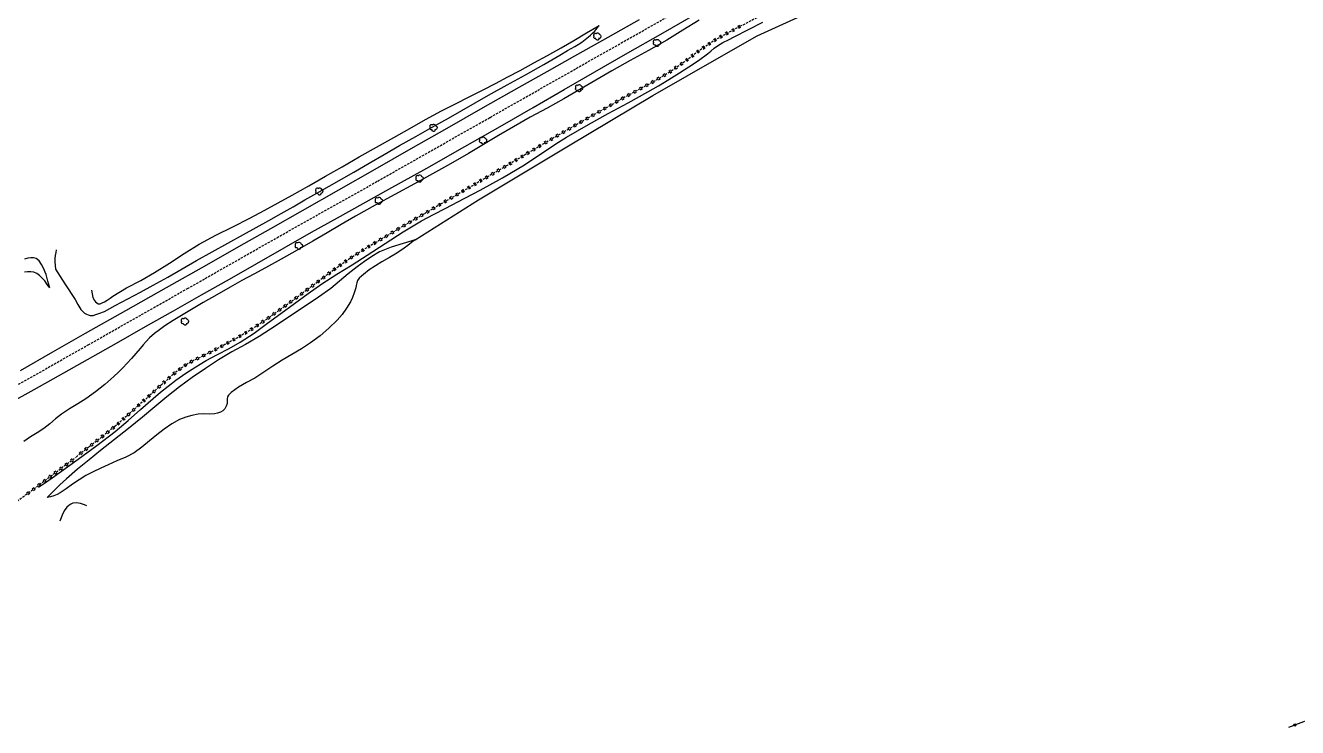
# Model space of a CAD drawing. Header units: millimetres. Extents: x 215000 to 216002, y 109000 to 110000.
# Drawn here: x 215278.9 to 215558, y 109388.8 to 109542.8 of the extents above; entities that cross this region are included whole.
import ezdxf

# ---------------------------------------------------------------- set-up
doc = ezdxf.new("R2010")
doc.units = ezdxf.units.MM
doc.linetypes.add('DASHED', pattern=[0.75, 0.5, -0.25])
doc.layers.get('0').update_dxf_attribs({"linetype": 'CONTINUOUS'})
for name, color, linetype in [('W0001', 6, 'DASHED'), ('W0008', 7, 'CONTINUOUS'), ('W0211', 2, 'CONTINUOUS'), ('W0214', 2, 'CONTINUOUS'), ('W0220', 5, 'DASHED'), ('W0300', 7, 'CONTINUOUS'), ('W0323', 7, 'CONTINUOUS'), ('W0330', 7, 'CONTINUOUS')]:
    doc.layers.add(name, color=color, linetype=linetype)

# ---------------------------------------------------------------- blocks, each defined once
blk = doc.blocks.new('T300')
for p, q in [((-0.8, 0.51), (-0.86, 0.34)), ((-0.86, 0.34), (-0.86, 0.17)), ((-0.86, 0.17), (-0.74, 0.06)), ((-0.69, 0.63), (-0.8, 0.51)), ((-0.8, -0.06), (-0.74, 0.06)), ((-0.74, 0.06), (-0.69, 0.11)), ((-0.57, 0.69), (-0.69, 0.63)), ((-0.46, 0.69), (-0.57, 0.69)), ((-0.29, 0.63), (-0.46, 0.69)), ((-0.29, 0.63), (-0.17, 0.74)), ((-0.23, 0.57), (-0.29, 0.63)), ((-0.17, 0.74), (-0.06, 0.8)), ((-0.06, 0.8), (0.06, 0.8)), ((0.06, 0.8), (0.23, 0.74)), ((0.23, 0.74), (0.34, 0.63)), ((0.34, 0.63), (0.4, 0.51)), ((0.46, 0.46), (0.34, 0.46)), ((0.4, 0.51), (0.4, 0.46)), ((0.57, 0.4), (0.46, 0.46)), ((0.57, 0.4), (0.69, 0.29)), ((0.69, 0.29), (0.74, 0.17)), ((0.74, 0.06), (0.69, -0.17)), ((0.74, 0.17), (0.74, 0.06)), ((-0.8, -0.17), (-0.8, -0.06)), ((-0.8, -0.23), (-0.8, -0.17)), ((-0.74, -0.34), (-0.8, -0.23)), ((-0.69, -0.4), (-0.74, -0.34)), ((-0.51, -0.46), (-0.69, -0.4)), ((-0.4, -0.46), (-0.51, -0.46)), ((-0.4, -0.46), (-0.34, -0.46)), ((-0.34, -0.46), (-0.34, -0.4)), ((-0.34, -0.51), (-0.34, -0.46)), ((-0.29, -0.63), (-0.34, -0.51)), ((-0.17, -0.74), (-0.29, -0.63)), ((-0.06, -0.8), (-0.17, -0.74)), ((0.06, -0.8), (-0.06, -0.8)), ((0.17, -0.74), (0.06, -0.8)), ((0.23, -0.69), (0.17, -0.74)), ((0.29, -0.46), (0.23, -0.46)), ((0.29, -0.63), (0.23, -0.69)), ((0.46, -0.4), (0.29, -0.46)), ((0.34, -0.51), (0.29, -0.63)), ((0.34, -0.51), (0.34, -0.46)), ((0.57, -0.34), (0.46, -0.4)), ((0.63, -0.29), (0.57, -0.34)), ((0.69, -0.17), (0.63, -0.29))]:
    blk.add_line(p, q)
blk = doc.blocks.new('t220o')
at = {"color": 0, "linetype": 'Continuous'}
for p, q in [((-0.25, 0.25), (0.25, 0.25)), ((-0.25, -0.25), (0.25, -0.25))]:
    blk.add_line(p, q, dxfattribs=at)
blk = doc.blocks.new('t323o')
at = {"color": 0, "linetype": 'Continuous'}
for radius in [0.25, 0.15]:
    blk.add_circle((0, 0), radius, dxfattribs=at)

msp = doc.modelspace()

# ---------------------------------------------------------------- linework, layer by layer
at = {"layer": 'W0001'}
msp.add_lwpolyline([(215272.16, 109461.13), (215292.64, 109472.74), (215314.44, 109485.1), (215334.06, 109496.26), (215356.16, 109508.68), (215380.83, 109522.67), (215404.97, 109536.38), (215426.48, 109548.54)], dxfattribs=at)
at = {"layer": 'W0008'}
for points in [[(215275.39, 109459.95), (215280.78, 109462.93), (215286.16, 109465.92), (215292.51, 109469.51), (215298.85, 109473.13), (215305.19, 109476.74), (215311.34, 109480.22), (215317.49, 109483.7), (215323.64, 109487.19), (215329.65, 109490.61), (215335.65, 109494.04), (215341.67, 109497.45), (215347.33, 109500.61), (215352.99, 109503.74), (215358.64, 109506.88), (215366.95, 109511.55), (215375.25, 109516.25), (215383.54, 109520.96), (215390.3, 109524.85), (215397.05, 109528.75), (215403.81, 109532.64), (215411.04, 109536.8), (215418.28, 109540.95), (215425.54, 109545.07)], [(215413.5, 109544.06), (215405.45, 109539.51), (215399.35, 109536.08), (215393.25, 109532.65), (215387.15, 109529.22), (215379.26, 109524.73), (215371.36, 109520.23), (215363.47, 109515.73), (215355.52, 109511.21), (215347.57, 109506.69), (215339.62, 109502.18), (215332.62, 109498.2), (215325.63, 109494.23), (215318.63, 109490.25), (215309.75, 109485.24), (215300.86, 109480.23), (215291.98, 109475.21), (215284.84, 109471.14), (215277.71, 109467.07)]]:
    msp.add_lwpolyline(points, dxfattribs=at)
at = {"layer": 'W0211'}
for points in [[(215426.67, 109544.03), (215423.14, 109541.82), (215419.6, 109539.64), (215415.59, 109537.36), (215411.56, 109535.13), (215407.54, 109532.87), (215404.03, 109530.84), (215400.54, 109528.79), (215397.03, 109526.77), (215393.33, 109524.72), (215389.62, 109522.69), (215385.93, 109520.62), (215382.64, 109518.67), (215379.36, 109516.69), (215376.06, 109514.73), (215372.14, 109512.49), (215368.2, 109510.28), (215364.25, 109508.08), (215359.93, 109505.73), (215355.6, 109503.39), (215351.3, 109501), (215348.17, 109499.18), (215345.06, 109497.33), (215341.94, 109495.5), (215338.48, 109493.53), (215335.01, 109491.58), (215331.53, 109489.65), (215328.96, 109488.24), (215326.39, 109486.83), (215323.83, 109485.41), (215320.87, 109483.74), (215317.91, 109482.04), (215314.98, 109480.31), (215313.13, 109479.21), (215311.28, 109478.1), (215309.49, 109476.91), (215308.33, 109476.07), (215307.19, 109475.2), (215306.11, 109474.25), (215305.4, 109473.5), (215304.73, 109472.72), (215304.05, 109471.93), (215303.11, 109470.85), (215302.17, 109469.76), (215301.21, 109468.7), (215300.26, 109467.71), (215299.29, 109466.73), (215298.29, 109465.79), (215296.32, 109464.07), (215294.26, 109462.44), (215292.14, 109460.91), (215290.36, 109459.77), (215288.54, 109458.68), (215286.78, 109457.52), (215285.48, 109456.5), (215284.23, 109455.43), (215282.93, 109454.4), (215281.48, 109453.43), (215279.98, 109452.52), (215278.51, 109451.56)], [(215281.78, 109441.48), (215283.28, 109442.54), (215284.77, 109443.59), (215286.27, 109444.65), (215290.43, 109447.62), (215294.56, 109450.62), (215298.59, 109453.75), (215301.39, 109456.13), (215304.14, 109458.56), (215306.92, 109460.96), (215308.55, 109462.34), (215310.2, 109463.7), (215311.88, 109465.01), (215314.05, 109466.52), (215316.28, 109467.95), (215318.55, 109469.32), (215321.03, 109470.66), (215323.55, 109471.93), (215326.02, 109473.3), (215329.04, 109475.31), (215331.96, 109477.48), (215334.89, 109479.65), (215337.89, 109481.82), (215340.9, 109483.99), (215343.93, 109486.1), (215347.21, 109488.24), (215350.54, 109490.32), (215353.86, 109492.4), (215357.81, 109494.97), (215361.76, 109497.54), (215365.8, 109499.97), (215368.42, 109501.38), (215371.08, 109502.74), (215373.72, 109504.11), (215378.65, 109506.72), (215383.55, 109509.39), (215388.34, 109512.22), (215390.66, 109513.75), (215392.95, 109515.32), (215395.27, 109516.85), (215397.62, 109518.29), (215399.99, 109519.69), (215402.38, 109521.07), (215406.71, 109523.48), (215411.09, 109525.83), (215415.42, 109528.25), (215417.74, 109529.61), (215420.06, 109530.99), (215422.35, 109532.42), (215424.45, 109533.76), (215426.52, 109535.14), (215428.53, 109536.61), (215429.25, 109537.21), (215429.96, 109537.82), (215430.69, 109538.38), (215431.89, 109539.09), (215433.14, 109539.71), (215434.4, 109540.32), (215440.66, 109543.59)], [(215285.49, 109489.36), (215287.5, 109486.16), (215289.76, 109482.72), (215290.38, 109481.62), (215291.01, 109480.53), (215291.85, 109479.71), (215292.25, 109479.49), (215292.68, 109479.3), (215293.12, 109479.2), (215293.73, 109479.22), (215294.35, 109479.39), (215294.96, 109479.59), (215296.2, 109480.08), (215297.4, 109480.72), (215298.59, 109481.36), (215301.38, 109482.81), (215304.15, 109484.3), (215306.92, 109485.81), (215310.1, 109487.6), (215313.27, 109489.42), (215316.44, 109491.23), (215319.86, 109493.16), (215323.28, 109495.07), (215326.71, 109496.98), (215329.48, 109498.49), (215332.26, 109500.01), (215335.02, 109501.54), (215337.61, 109503.03), (215340.2, 109504.54), (215342.78, 109506.04), (215345.5, 109507.58), (215348.23, 109509.11), (215350.95, 109510.65), (215354.28, 109512.59), (215357.61, 109514.55), (215360.94, 109516.49), (215364.52, 109518.5), (215368.11, 109520.48), (215371.69, 109522.49), (215374.64, 109524.18), (215377.57, 109525.88), (215380.51, 109527.57), (215384.56, 109529.79), (215388.62, 109531.98), (215392.64, 109534.24), (215394.38, 109535.27), (215396.1, 109536.32), (215397.84, 109537.34), (215398.62, 109537.78), (215399.4, 109538.21), (215400.16, 109538.67), (215400.95, 109539.2), (215401.71, 109539.75), (215402.44, 109540.34), (215402.88, 109540.72), (215403.3, 109541.12), (215403.71, 109541.54), (215404.06, 109541.96), (215404.39, 109542.4), (215404.72, 109542.84)], [(215364.36, 109495.82), (215361.73, 109495), (215359.09, 109494.19), (215356.58, 109493.13), (215354.9, 109492.13), (215353.28, 109491.01), (215351.69, 109489.84), (215349.72, 109488.3), (215347.81, 109486.7), (215345.86, 109485.13), (215343.18, 109483.2), (215340.45, 109481.35), (215337.7, 109479.52), (215335.19, 109477.84), (215332.68, 109476.18), (215330.14, 109474.56), (215327.19, 109472.84), (215324.2, 109471.18), (215321.27, 109469.44), (215318.36, 109467.55), (215315.5, 109465.58), (215312.7, 109463.53), (215309.94, 109461.36), (215307.25, 109459.11), (215304.54, 109456.87), (215301.49, 109454.41), (215298.43, 109451.97), (215295.38, 109449.52), (215292.85, 109447.49), (215290.33, 109445.46), (215287.88, 109443.35), (215286.45, 109442), (215285.04, 109440.61), (215283.63, 109439.23)], [(215285.63, 109493.63), (215285.53, 109492.99), (215285.42, 109492.35), (215285.36, 109491.71), (215285.36, 109490.93), (215285.42, 109490.15), (215285.49, 109489.36)], [(215284.21, 109485.28), (215283.82, 109486.74), (215283.42, 109488.21), (215282.84, 109489.58), (215282.4, 109490.4), (215281.89, 109491.18), (215281.25, 109491.7), (215280.69, 109491.82), (215280.06, 109491.82), (215279.44, 109491.76), (215278.65, 109491.57)], [(215292.37, 109437.39), (215291.83, 109437.63), (215290.98, 109437.91), (215290.1, 109438.1), (215289.29, 109438.03), (215288.82, 109437.8), (215288.38, 109437.46), (215287.98, 109437.09), (215287.4, 109436.29), (215286.96, 109435.37), (215286.59, 109434.43), (215286.46, 109434.04)]]:
    msp.add_lwpolyline(points, dxfattribs=at)
at = {"layer": 'W0214'}
for points in [[(215293.35, 109484.71), (215293.52, 109483.92), (215293.7, 109483.12), (215294.04, 109482.44), (215294.27, 109482.18), (215294.54, 109481.94), (215294.82, 109481.78), (215295.26, 109481.78), (215295.73, 109481.95), (215296.2, 109482.16), (215296.85, 109482.52), (215297.46, 109482.97), (215298.07, 109483.42), (215301.08, 109485.22), (215304.17, 109486.89), (215307.23, 109488.62), (215310.5, 109490.68), (215313.73, 109492.79), (215317.02, 109494.82), (215320.69, 109496.79), (215324.42, 109498.66), (215328.13, 109500.56), (215331.23, 109502.22), (215334.32, 109503.89), (215337.4, 109505.59), (215341.06, 109507.65), (215344.7, 109509.75), (215348.35, 109511.84), (215352.13, 109513.98), (215355.92, 109516.12), (215359.71, 109518.25), (215363.19, 109520.21), (215366.67, 109522.17), (215370.17, 109524.08), (215373.21, 109525.65), (215376.26, 109527.18), (215379.31, 109528.72), (215382.02, 109530.13), (215384.72, 109531.54), (215387.41, 109532.97), (215390.43, 109534.6), (215393.45, 109536.24), (215396.45, 109537.92), (215399.21, 109539.54), (215401.97, 109541.19), (215404.72, 109542.84)], [(215364.36, 109495.82), (215363.57, 109495.18), (215362.78, 109494.54), (215361.97, 109493.93), (215360.38, 109492.89), (215358.72, 109491.93), (215357.09, 109490.95), (215355.7, 109490.09), (215354.33, 109489.21), (215353.06, 109488.21), (215352.58, 109487.79), (215352.1, 109487.36), (215351.74, 109486.86), (215351.56, 109486.34), (215351.46, 109485.78), (215351.35, 109485.22), (215351.03, 109484.18), (215350.65, 109483.16), (215350.2, 109482.18), (215349.35, 109480.76), (215348.34, 109479.43), (215347.26, 109478.17), (215345.47, 109476.37), (215343.51, 109474.72), (215341.46, 109473.19), (215339.42, 109471.85), (215337.3, 109470.63), (215335.2, 109469.37), (215333.19, 109468.07), (215331.19, 109466.74), (215329.18, 109465.43), (215327.41, 109464.45), (215325.62, 109463.49), (215324.04, 109462.28), (215323.73, 109461.98), (215323.43, 109461.68), (215323.2, 109461.34), (215323.13, 109460.86), (215323.17, 109460.35), (215323.13, 109459.85), (215322.92, 109459.27), (215322.6, 109458.72), (215322.19, 109458.28), (215321.65, 109457.97), (215321.02, 109457.78), (215320.39, 109457.63), (215319.21, 109457.52), (215317.99, 109457.58), (215316.8, 109457.54), (215315.41, 109457.27), (215314.04, 109456.86), (215312.72, 109456.35), (215310.98, 109455.39), (215309.34, 109454.22), (215307.73, 109453.01), (215306.07, 109451.68), (215304.45, 109450.31), (215302.74, 109449.08), (215300.89, 109448.11), (215298.97, 109447.27), (215297.05, 109446.42), (215295.39, 109445.66), (215293.73, 109444.89), (215292.12, 109444.04), (215290.65, 109443.12), (215289.22, 109442.14), (215287.79, 109441.16), (215287.17, 109440.71), (215286.54, 109440.26), (215285.88, 109439.88), (215285.15, 109439.62), (215284.39, 109439.42), (215283.63, 109439.23)], [(215284.21, 109485.28), (215283.67, 109486.02), (215283.12, 109486.76), (215282.51, 109487.43), (215281.95, 109487.93), (215281.35, 109488.38), (215280.7, 109488.69), (215280.04, 109488.79), (215279.35, 109488.76), (215278.67, 109488.69)]]:
    msp.add_lwpolyline(points, dxfattribs=at)
at = {"layer": 'W0220'}
for points in [[(215441.36, 109545.56), (215435.71, 109542.65), (215433.72, 109541.59), (215431.74, 109540.51), (215429.79, 109539.39), (215426.57, 109537.19), (215423.45, 109534.83), (215420.24, 109532.59), (215417.04, 109530.7), (215413.76, 109528.93), (215410.48, 109527.14), (215405.92, 109524.57), (215401.37, 109521.97), (215396.83, 109519.36), (215392.7, 109516.93), (215388.58, 109514.49), (215384.46, 109512.06), (215379.67, 109509.26), (215374.89, 109506.47), (215370.1, 109503.67), (215366.26, 109501.43), (215362.42, 109499.18), (215358.6, 109496.9), (215355.73, 109495.2), (215352.87, 109493.48), (215350.06, 109491.69), (215346.49, 109489.16), (215342.99, 109486.52), (215339.48, 109483.9), (215335.74, 109481.16), (215331.98, 109478.45), (215328.12, 109475.91), (215325.39, 109474.31), (215322.61, 109472.79), (215319.82, 109471.3), (215317.86, 109470.32), (215315.9, 109469.36), (215314.01, 109468.29), (215311.29, 109466.27), (215308.74, 109463.99), (215306.2, 109461.68), (215303.64, 109459.4), (215301.1, 109457.1), (215298.52, 109454.85), (215295.66, 109452.53), (215292.77, 109450.28), (215289.87, 109448.02)], [(215232.22, 109408.44), (215235.81, 109411.08), (215239.39, 109413.73), (215243.01, 109416.34), (215247.86, 109419.72), (215252.76, 109423.04), (215257.7, 109426.29), (215262.92, 109429.49), (215268.18, 109432.6), (215273.35, 109435.86), (215278.93, 109439.8), (215284.4, 109443.91), (215289.87, 109448.02)]]:
    msp.add_lwpolyline(points, dxfattribs=at)
at = {"layer": 'W0323'}
msp.add_lwpolyline([(215581.15, 109399.59), (215562.9, 109391.42), (215555.97, 109388.75)], dxfattribs=at)
at = {"layer": 'W0330'}
msp.add_lwpolyline([(215364.36, 109495.82), (215378.3, 109504.55), (215397.99, 109516.45), (215416.51, 109527.48), (215431.62, 109536.07), (215439.4, 109540.55), (215448.24, 109544.57), (215456.7, 109547.98), (215462.99, 109551.57), (215467.66, 109555.39), (215476.79, 109560.76), (215488.89, 109568.32), (215503.12, 109576.43), (215509.47, 109579.27), (215516.69, 109581.8), (215532.69, 109587.68), (215543.29, 109592.83)], dxfattribs=at)

# ---------------------------------------------------------------- block references
at = {"layer": 'W0220'}
for p, rotation in [((215431.45, 109540.35), 210.0732202785958), ((215432.77, 109541.07), 208.4643542231386), ((215434.09, 109541.79), 208.1457723691294), ((215435.41, 109542.49), 208.1457723691294), ((215427.66, 109537.93), 214.3172050388882), ((215428.9, 109538.78), 214.3172050388882), ((215430.16, 109539.6), 210.0732202785958), ((215424.03, 109535.27), 217.0660651675102), ((215425.23, 109536.18), 217.0660651675102), ((215426.43, 109537.08), 217.0660651675102), ((215419.07, 109531.9), 210.4780317405372), ((215420.36, 109532.67), 214.9355202453376), ((215421.59, 109533.53), 214.9355202453376), ((215422.82, 109534.39), 214.9355202453376), ((215413.84, 109528.97), 208.4620698154467), ((215415.16, 109529.69), 208.4620698154467), ((215416.48, 109530.4), 208.4620698154467), ((215417.78, 109531.14), 210.4780317405372), ((215409.89, 109526.81), 209.4667815559042), ((215411.21, 109527.54), 208.5859313145342), ((215412.52, 109528.25), 208.5859313145342), ((215404.67, 109523.85), 209.6729715970185), ((215405.98, 109524.6), 209.4667815559042), ((215407.28, 109525.33), 209.4667815559042), ((215408.59, 109526.07), 209.4667815559042), ((215399.47, 109520.87), 209.9619611182794), ((215400.76, 109521.62), 209.9619611182794), ((215402.07, 109522.37), 209.6729715970185), ((215403.37, 109523.11), 209.6729715970185), ((215394.28, 109517.86), 210.3873101568671), ((215395.57, 109518.62), 210.3873101568671), ((215396.87, 109519.38), 209.9619611182794), ((215398.17, 109520.12), 209.9619611182794), ((215390.4, 109515.57), 210.6499057359927), ((215391.69, 109516.34), 210.6499057359927), ((215392.98, 109517.1), 210.3873101568671), ((215385.24, 109512.52), 210.5698645110873), ((215386.53, 109513.28), 210.5698645110873), ((215387.82, 109514.04), 210.5698645110873), ((215389.11, 109514.81), 210.6499057359927), ((215380.06, 109509.48), 210.3182175838255), ((215381.36, 109510.24), 210.3182175838255), ((215382.65, 109511), 210.3182175838255), ((215383.94, 109511.76), 210.3182175838255), ((215376.17, 109507.22), 210.2259159435343), ((215377.47, 109507.97), 210.2259159435343), ((215378.76, 109508.73), 210.2259159435343), ((215370.99, 109504.19), 210.3040719914248), ((215372.29, 109504.95), 210.3040719914248), ((215373.58, 109505.71), 210.3040719914248), ((215374.88, 109506.46), 210.3040719914248), ((215365.81, 109501.16), 210.3852539839608), ((215367.11, 109501.92), 210.3213006321129), ((215368.4, 109502.68), 210.3213006321129), ((215369.7, 109503.44), 210.3213006321129), ((215361.93, 109498.88), 210.7429646405614), ((215363.22, 109499.65), 210.3852539839608), ((215364.52, 109500.41), 210.3852539839608), ((215356.78, 109495.82), 210.7722114104371), ((215358.06, 109496.58), 210.7722114104371), ((215359.35, 109497.35), 210.7429646405614), ((215360.64, 109498.12), 210.7429646405614), ((215351.65, 109492.7), 212.444806946206), ((215352.92, 109493.5), 211.0256278186071), ((215354.2, 109494.27), 211.0256278186071), ((215355.49, 109495.05), 211.0256278186071), ((215347.92, 109490.18), 215.2257698127269), ((215349.15, 109491.04), 215.2257698127269), ((215350.38, 109491.89), 212.444806946206), ((215344.3, 109487.51), 217.0999579443827), ((215345.5, 109488.42), 217.0999579443827), ((215346.7, 109489.31), 215.2257698127269), ((215340.7, 109484.81), 216.7051423324982), ((215341.9, 109485.71), 216.7051423324982), ((215343.1, 109486.61), 217.0999579443827), ((215337.08, 109482.14), 216.2219284560829), ((215338.29, 109483.03), 216.2219284560829), ((215339.5, 109483.92), 216.7051423324982), ((215333.43, 109479.5), 215.8137028977255), ((215334.65, 109480.38), 215.8137028977255), ((215335.87, 109481.26), 216.2219284560829), ((215328.47, 109476.14), 213.3910998789912), ((215329.72, 109476.96), 213.3910998789912), ((215330.97, 109477.79), 213.3910998789912), ((215332.22, 109478.62), 215.8137028977255), ((215323.27, 109473.15), 208.6609939443677), ((215324.58, 109473.87), 208.6609939443677), ((215325.89, 109474.6), 210.326852296734), ((215327.19, 109475.36), 210.326852296734), ((215317.95, 109470.37), 206.5885042170015), ((215319.29, 109471.04), 206.5885042170015), ((215320.62, 109471.73), 208.0299108009323), ((215321.95, 109472.44), 208.0299108009323), ((215313.97, 109468.26), 216.6268199619187), ((215315.28, 109469.01), 209.4798824362375), ((215316.6, 109469.71), 206.1780818818989), ((215310.43, 109465.5), 221.8031023265471), ((215311.57, 109466.47), 216.6268199619187), ((215312.77, 109467.37), 216.6268199619187), ((215307.09, 109462.49), 222.277066432079), ((215308.2, 109463.49), 222.277066432079), ((215309.31, 109464.5), 221.8031023265471), ((215303.73, 109459.48), 221.690423037135), ((215304.85, 109460.48), 221.690423037135), ((215305.97, 109461.48), 221.690423037135), ((215300.39, 109456.48), 221.0853043027221), ((215301.51, 109457.47), 222.1523402927306), ((215302.62, 109458.48), 222.1523402927306), ((215296.95, 109453.57), 219.05222226962), ((215298.11, 109454.52), 219.05222226962), ((215299.26, 109455.49), 221.0853043027221), ((215293.42, 109450.78), 217.9119213038958), ((215294.6, 109451.71), 217.9119213038958), ((215295.78, 109452.63), 219.05222226962), ((215291.05, 109448.94), 217.9119213036169), ((215292.23, 109449.86), 217.9119213036169), ((215286.69, 109445.63), 36.94027319512023), ((215287.89, 109446.53), 36.94027319512023), ((215289.09, 109447.43), 36.94027319512023), ((215283.09, 109442.92), 36.92854223075985), ((215284.29, 109443.83), 36.92854223075985), ((215285.49, 109444.73), 36.94027319512023), ((215279.49, 109440.22), 36.92854223075985), ((215280.69, 109441.12), 36.92854223075985), ((215281.89, 109442.02), 36.92854223075985)]:
    msp.add_blockref('t220o', p, dxfattribs=dict(at, rotation=rotation))
at = {"layer": 'W0300', "rotation": 359.9999899820874}
for p in [(215404.39, 109540.4), (215417.49, 109538.99), (215400.39, 109529.05), (215368.44, 109520.37), (215379.33, 109517.57), (215365.37, 109509.22), (215343.39, 109506.41), (215356.45, 109504.34), (215338.9, 109494.47), (215313.92, 109477.84)]:
    msp.add_blockref('T300', p, dxfattribs=at)
at = {"layer": 'W0323', "rotation": 201.0734334367789}
msp.add_blockref('t323o', (215557.37, 109389.29), dxfattribs=at)

doc.saveas('drawing.dxf')
